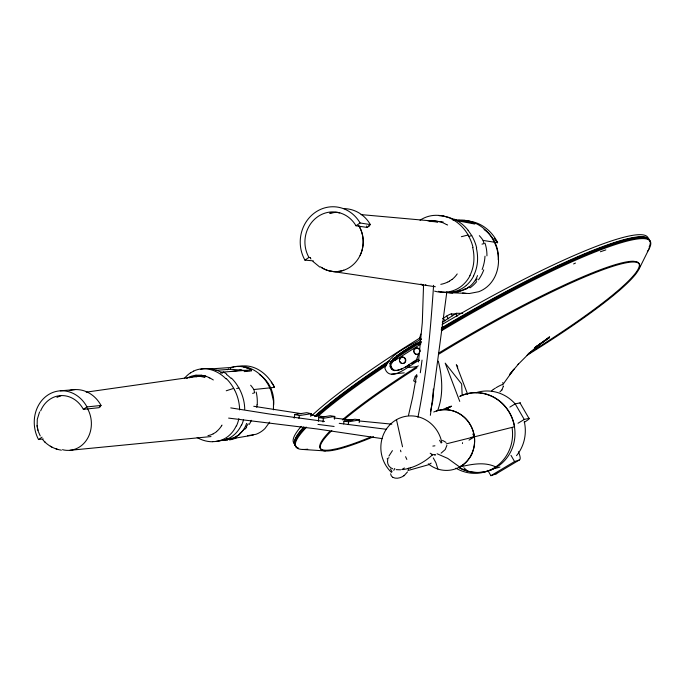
<?xml version="1.0" encoding="UTF-8"?>
<svg xmlns="http://www.w3.org/2000/svg" width="685" height="685" viewBox="0 0 685 685"><rect width="100%" height="100%" fill="white"/><g stroke="black" fill="none" stroke-linecap="round" stroke-linejoin="round"><path stroke-width="1.03" d="M423.561 284.78L422.302 322.532L418.475 361.997M443.709 216.118L448.367 217.256A38.788 36.716 -83.4 0 1 452.905 219.072L452.879 219.851L474.825 224.038L474.859 223.293L471.965 222.068L464.516 220.253A31.81 30.234 -82.1 0 0 458.625 220.142M221.032 373.385L221.101 372.229A36.673 33.12 83 0 0 216.999 370.362L211.4 368.873M215.852 370.328L230.545 369.249L230.639 367.494L210.578 368.915M251.463 371.022L251.523 369.909A35.158 31.981 83 0 0 247.576 368.119L243.517 366.946M433.596 285.328C430.582 329.528 426.789 373.847 417.91 417.311M503.312 386.494L503.364 386.015M408.388 469.473L408.457 468.138M446.877 445.378L445.233 449.548L441.106 453.145M318.371 421.301L318.79 417.585L330.238 415.744L334.785 416.437L334.477 419.177M322.995 422.011L323.406 418.287L334.785 416.437M503.329 386.408L501.882 389.996M273.452 409.827L273.478 400.973L271.046 390.835A40.312 36.656 82.8 0 0 264.752 379.558C257.885 370.628 246.257 364.343 234.835 366.792M343.656 423.895L343.964 421.112L354.941 419.211L359.497 419.905L359.188 422.645M348.288 424.606L348.596 421.823L359.497 419.905M430.36 415.315L446.86 291.759M387.778 459.438C386.674 463.308 388.909 467.598 392.753 468.805M416.703 374.524L412.704 397.094L408.448 415.615M294.19 418.175L294.841 414.493L306.769 412.695L311.255 413.731L310.767 416.446M298.908 418.312L299.405 415.547L311.255 413.731M420.83 343.99L394.586 360.67L395.108 359.419M421.181 339.554L419.417 338.998L420.787 334.04M457.614 368.025L457.554 366.21L456.296 364.737L467.744 394.483M430.505 411.531L432.851 400.263L433.34 389.063M418.415 354.376L416.728 359.154L419.288 360.19M417.293 375.937L415.307 376.176L413.637 380.903L416.18 381.939M437.664 410.478C443.64 394.723 442.313 377.238 438.323 361.183M39.576 411.942L37.281 419.263L37.118 426.121M639.139 268.845L649.594 247.79M393.789 470.338L394.774 468.463M388.943 456.039L392.419 450.644M40.62 410.914A27.794 24.292 82.9 0 1 61.162 395.587A27.794 24.292 82.9 0 1 83.373 409.356L99.025 407.686L101.046 405.46A32.067 28.119 82.9 0 0 69.228 390.596M394.586 360.67L399.304 355.121A36.562 34.61 82.8 0 1 403.182 352.261L401.521 353.135M269.71 422.08L264.984 428.527A28.094 25.602 82.6 0 1 255.976 434.29L247.508 435.72M407.507 471.905L404.27 475.493M194.96 376.853L195.987 375.2L200.816 375.192A17.313 14.942 60.1 0 1 201.236 375.166M238.774 366.621C254.212 362.827 268.297 374.344 274.479 387.385L253.929 389.525L254.589 392.753L252.645 393.404M246.66 427.234L245.281 429.007M477.197 278.975L475.733 280.859M370.38 224.594L360.087 222.985A34.909 32.323 -85.6 0 0 315.674 212.102A34.909 32.323 -85.6 0 0 304.936 260.129L308.944 257.432A29.763 27.563 -85.6 0 1 318.097 216.46A29.763 27.563 -85.6 0 1 355.977 225.759L367.46 227.48L370.38 224.594A34.31 31.835 -85.4 0 0 343.99 208.625M501.908 389.962L499.922 391.82M502.687 384.833L513.93 369.172L509.494 374.738L518.511 363.992L518.1 364.437L528.871 353.64M454.617 219.397L453.479 220.031A36.802 1.764 2.1 0 0 453.205 220.013M491.684 391.015A6.328 0.659 -30 0 1 491.796 390.707L491.924 390.596A4.821 0.505 -30 0 1 492.138 390.39L492.267 390.279A10.095 1.045 -30 0 1 492.541 390.065L493.106 389.637M222.24 373.222L223.456 372.049A37.684 33.514 82.4 0 1 226.35 373.804L226.761 374.113M402.814 469.61C413.945 467.898 424.409 462.444 432.56 454.729L432.218 455.046M449.403 406.993L448.136 408.123L450.773 406.299M527.09 355.275L539.352 344.589L537.776 345.899M528.032 354.436L540.782 343.339M399.278 354.873L401.41 353.229M399.441 354.753L400.357 354.017M239.45 434.333L239.219 434.521A23.016 20.892 81.7 0 1 238.5 435.078L237.995 435.412A21.423 19.377 83.8 0 1 237.635 435.66L235.786 436.705M451.912 279.429L449.934 280.85A23.299 22.014 -82.2 0 1 449.514 281.124M469.371 286.63L467.435 288.017A22.665 21.5 -82.2 0 1 467.024 288.274L466.442 288.616A24.352 23.17 -84.6 0 1 465.569 289.104L465.278 289.25A25.842 24.437 -77.7 0 1 457.905 291.493M534.651 348.391L549.61 336.832L535.31 347.329M400.468 353.914L402.489 352.492M239.699 434.418L236.094 436.756M392.882 477.359C396.461 479.269 400.922 477.865 404.039 475.655M469.456 286.835L465.432 289.395M403.902 475.758L404.398 475.39M493.294 389.5L493.294 389.5A5.223 0.539 -30 0 1 494.168 388.909L495.452 388.095M534.446 347.929L549.336 337.688L535.405 347.278M101.046 405.46L86.978 406.924A32.589 28.487 82.9 0 0 47.667 395.159A32.589 28.487 82.9 0 0 38.54 439.547L42.068 437.167M83.373 409.356L86.978 406.924M355.977 225.759L360.087 222.985M534.985 347.458L542.032 342.74M421.181 341.755C410.512 346.036 400.28 352.321 392.282 360.618C387.693 363.795 390.613 372.186 396.332 370.371M420.71 342.175C409.758 347.766 396.581 353.494 390.835 364.925C393.635 379.481 412.438 360.738 417.807 359.274M186.748 378.462L187.339 378.094M402.789 352.278L404.398 351.259M442.758 318.611A4.136 0.651 -30.1 0 1 443.349 318.217L446.671 316.093A4.136 0.651 -30.1 0 1 451.304 313.944L455.208 313.961A4.101 0.642 -30.1 0 1 455.422 314.038M442.279 322.267L456.321 313.302L462.709 313.345M404.287 351.328L405.991 350.249M405.777 350.369L410.777 347.209M396.709 357.664L419.263 343.305M411.95 363.478L417.011 360.276M410.64 347.286L412.618 346.071M420.522 339.503C407.78 347.012 390.536 353.46 384.842 368.102C390.167 384.619 411.788 362.887 419.117 360.55M411.531 346.738L411.651 346.858A32.931 31.227 83.7 0 1 419.246 343.262M528.289 353.58L532.356 351.045A184.239 23.187 -30.1 0 0 636.699 261.73L633.274 261.25A184.239 23.187 -30.1 0 0 563.053 285.628L554.285 289.755A184.239 23.187 -30.1 0 0 439.085 352.843M387.145 458.83L388.943 457.726M411.642 346.661L415.196 344.743A25.105 24.24 59.1 0 1 420.958 342.877M449.506 281.115L448.915 281.475A25.028 23.718 -84.5 0 1 448.024 281.98M401.718 469.61L404.415 467.966M509.846 407.113L515.197 403.85L519.983 402.9A13.229 1.173 -30 0 1 520.343 403.328M431.19 463.111L428.493 464.755L407.977 470.518M469.011 440.121L474.414 436.833L514.606 426.738A40.158 38.351 75.8 0 0 459.789 396.29M517.988 423.261L524.256 419.468L528.957 418.355L519.983 402.9M487.831 470.364L490.888 475.69L514.572 461.553L519.358 459.986A13.238 3.553 58.9 0 0 518.399 451.749M490.888 475.69L495.906 473.977L519.358 459.986M412.798 345.985L413.26 345.728M187.895 377.769L188.623 377.384A24.943 22.477 83.9 0 1 191.201 376.288M449.917 406.779L447.322 408.192L451.569 406.188L443.418 409.176M413.38 345.668L415.05 344.829A28.659 27.665 57 0 1 419.049 343.339A204.755 27.546 -30.1 0 1 421.189 341.986M405.409 367.365L409.416 365.088L408.508 365.165M213.172 433.81L215.056 432.732A21.988 19.788 84.1 0 0 215.432 432.483L215.938 432.124A23.615 21.329 82.1 0 0 216.683 431.576M573.585 263.939L575.468 263.066M402.609 368.658L397.411 370.234M600.377 251.772L605.831 249.897M445.55 408.483L449.745 407.113L447.588 407.815M226.238 390.775L233.713 388.378L234.441 389.748M236.659 388.566L238.868 387.856L239.587 389.217A41.52 36.682 80.3 0 1 243.055 397.985A38.882 34.635 80.2 0 1 244.742 409.245M232.121 367.528L233.893 366.972M407.601 468.677L408.132 468.531M410.092 467.949L410.632 467.804M482 244.134L484.021 243.603L483.071 240.426L497.644 242.713C492.155 231.222 480.998 222.086 468.052 221.058M469.662 236.137L471.734 235.614L472.53 237.044A43.977 41.032 -88.7 0 1 476.666 247.919M461.39 236.693L468.06 235.015L468.865 236.445M446.243 443.88L474.414 436.833A30.311 28.761 76.3 0 1 474.542 438.015A30.414 28.856 76.3 0 1 474.619 439.196A30.448 28.89 76.3 0 1 460.645 466.459M458.205 292.127L456.159 292.504M420.778 342.937L415.804 344.598A36.707 34.807 83.3 0 0 411.659 346.858M229.518 439.136L227.745 439.393M470.843 437.484L474.414 436.833L472.83 434.067M215.792 441.448L253.296 435.078M427.979 220.912L428.699 220.801M86.199 392.154L201.279 375.765M230.836 371.561L241.394 370.054A31.621 28.804 83 0 0 238.474 370.542M38.54 439.547L43.181 438.922M502.602 384.559L502.011 384.696A5.6 0.582 -30.1 0 1 501.822 384.756L501.163 385.021A6.807 0.711 -30 0 0 500.564 385.295L499.767 385.681A6.516 0.676 -30 0 0 497.687 386.768L497.096 387.111A5.608 0.582 -30 0 0 496.248 387.607M432.851 446.081L434.932 445.815M391.769 374.113L404.236 372.837M69.964 450.302L210.997 436.559M408.132 367.511L416.471 366.723M391.589 369.258L392.514 369.172M390.125 366.689L391.049 366.603M60.297 390.827L74.716 389.619M221.101 372.229L251.523 369.909M244.117 371.595L250.41 371.099M401.453 352.835L402.369 352.775M411.565 346.387L412.473 346.336M432.098 454.429L435.035 454.891M435.643 454.866L434.829 454.9M419.417 338.998L421.421 338.895M400.562 469.816L396.161 469.645M440.558 292.238L469.379 293.522L478.729 291.724A29.678 28.29 -83 0 0 488.722 285.337C499.108 275.079 500.915 258.493 495.675 245.273A42.581 40.483 -83.3 0 0 488.807 233.559C482.788 226.315 474.037 221.127 464.55 220.382M302.719 449.454L325.384 450.935M391.829 424.161L359.325 420.975M230.545 369.249L247.276 370.671M304.936 260.129L313.293 260.848M337.628 212.487L339.76 212.684M361.081 214.602L443.161 221.974M308.944 257.432L310.502 257.569M228.627 418.107L317.343 428.998L382.196 438.64M352.861 420.256L333.843 417.978M339.229 423.339L386.443 429.298M324.502 421.455L269 413.945L230.751 407.892M324.279 416.763L310.973 414.999M301.494 413.68L253.75 406.282M462.632 292.915L466.023 293.411M330.855 271.226L435.309 286.732M343.964 421.112L348.596 421.823M318.79 417.585L323.406 418.287M61.385 450.165C54.124 449.095 47.231 445.31 42.658 439.53M466.014 220.459L467.512 220.75M452.905 219.072L474.859 223.301M442.51 440.369L446.021 442.39M294.841 414.493L299.405 415.547M437.124 453.77L447.725 458.411L459.669 467.007C471.631 464.199 484.92 461.399 496.454 467.256A39.987 38.189 75.8 0 1 459.455 467.701M56.042 448.872L56.53 449.026M57.309 449.266L57.788 449.411M246.232 367.665L247.576 368.128M470.492 221.555L471.965 222.068M206.476 376.485L204.276 375.817A28.933 26.141 84.5 0 0 201.236 375.252M206.562 376.51L208.565 377.324M430.171 453.222L431.91 454.352M431.781 454.301L432.235 454.48M415.307 376.176L417.002 376.861M209.833 377.923L212.153 379.259A33.051 29.952 84.1 0 1 213.318 379.969M51.906 447.108L50.313 446.209M463.805 467.752L467.727 471.083M390.621 473.823L391.289 475.878L392.702 477.248M319.818 267.116L312.917 261.422M45.484 442.587L44.379 441.491M468.095 230.314L471.734 235.614M310.939 258.973L310.177 257.885M433.254 457.888L435.96 462.812L437.869 469.071M40.235 435.9L38.283 431.49L37.059 425.625M515.197 403.85L524.256 419.468M451.304 313.944L452.365 315.776M446.671 316.093L448.273 318.859M443.349 318.217L444.942 320.982M233.705 388.369L232.934 387.034A41.811 36.802 80.2 0 0 226.255 378.548M510.976 455.311L514.572 461.553M439.582 440.275L441.166 443.041M390.518 469.071L392.068 471.811M272.99 384.448L274.479 387.385M405.589 456.698L406.83 459.438M502.756 382.513L503.132 383.591M459.746 401.401L445.199 363.127L461.639 383.985L462.195 395.553M37.495 428.579L37.615 429.067M37.795 429.795L37.915 430.291M456.321 313.302L457.032 316.393M396.478 419.682L402.523 446.783M37.213 426.849L37.273 427.354M334.109 426.464A562.034 42.239 6.8 0 1 317.951 424.4M87.26 408.149A27.657 24.198 82.9 0 1 87.346 438.802A27.657 24.198 82.9 0 1 62.489 449.694M56.958 397.36A27.657 24.198 82.9 0 1 60.777 395.921M259.281 374.438A31.621 28.804 83 0 1 273.666 405.092M208.514 377.452A30.089 27.331 85.4 0 1 209.773 378.077M191.226 376.365A26.116 23.504 85.9 0 1 195.987 375.217M227.249 369.754A28.059 25.542 83.4 0 1 228.773 368.898M197.152 437.544A39.242 36.425 88 0 0 200.294 439.136A34.498 31.707 84.2 0 0 212.735 441.756M212.735 441.645A30.517 27.802 77.8 0 0 223.105 439.402A29.172 26.552 77.1 0 0 226.247 437.698A30.277 27.528 77.9 0 0 236.256 425.822M238.859 418.638A34.473 31.279 77.9 0 1 236.471 425.942M239.63 409.921A39.156 34.832 80.2 0 0 237.96 398.567A41.819 36.887 80.3 0 0 234.475 389.722M189.454 377.812A24.857 22.365 84.4 0 1 195.199 376.348A27.76 25.088 81.3 0 1 204.918 377.521M226.016 378.848A39.156 34.25 79.2 0 0 215.861 371.544A34.456 30.551 82 0 0 203.847 368.718A30.474 27.246 87.7 0 0 193.667 371.056M190.61 372.88A29.13 26.064 88.4 0 1 193.692 371.133M184.368 378.497A30.234 27.092 87.7 0 1 190.558 372.794M222 425.085A27.768 24.609 85.9 0 1 221.623 425.71M221.632 425.719A25.062 22.305 86.6 0 1 216.845 431.276M213.206 433.896A24.883 22.485 81.5 0 1 207.983 435.609M230.631 367.468A30.354 27.614 83.3 0 1 243.517 366.98M200.679 369.343A31.424 28.393 83.3 0 1 211.391 368.898M271.209 382.161A37.332 31.741 -75.5 0 1 272.938 384.602M218.729 440.738A30.294 27.631 77.8 0 0 228.31 438.52A28.967 26.398 77.1 0 0 231.436 436.833A30.063 27.366 77.9 0 0 241.385 425.034M243.552 419.657A34.233 31.09 77.9 0 1 241.6 425.154M196.073 376.93A24.677 22.237 84.5 0 1 200.645 375.911A27.563 24.934 81.3 0 1 205.714 375.979M231.453 378.103A41.802 36.802 80.2 0 1 238.808 387.881M226.538 374.524A39.687 34.541 78.1 0 1 231.145 378.505M246.634 423.381A27.066 24.112 85.6 0 1 244.074 428.827A24.42 21.86 86.3 0 1 239.39 434.247M235.82 436.782A24.249 22.023 81.1 0 1 228.37 438.734M228.379 438.794A27.083 24.497 84.3 0 1 226.461 438.845M250.642 385.227A40.655 35.997 79.9 0 1 253.904 389.551M256.19 392.051A47.162 38.6 -53.1 0 1 257.209 404.861M225.057 439.89A33.95 25.294 -74.3 0 1 224.158 439.753M227.617 440.198A30.14 22.365 -66.9 0 1 224.988 440.044M236.265 437.818A26.141 19.308 -63.6 0 1 229.424 439.881M244.776 428.485A26.544 18.452 -57.2 0 1 239.433 433.759M248.21 423.784A30.157 21.44 -58.9 0 1 246.198 426.841M251.404 420.307A33.976 27.297 -59 0 1 249.263 424.409M256.926 404.869A39.644 32.906 -56.6 0 1 256.764 407.318M99.659 405.64A29.018 25.456 82.9 0 1 100.327 406.813M368.573 225.87A31.048 28.813 -85.4 0 1 368.941 226.487M366.561 226.024A29.198 27.1 -85.4 0 1 367.46 227.48M495.683 240.041A43.66 38.951 -68.5 0 1 497.593 242.755M476.34 248.013A41.16 38.223 -89.2 0 1 477.436 262.055A36.236 34.062 -87.9 0 1 473.549 275.858M473.695 275.935A32.067 30.602 -89.4 0 1 466.271 285.44M466.288 285.465A30.662 29.309 -89.7 0 1 463.094 287.846A31.818 30.388 -88.7 0 1 447.134 292.504A36.271 34.661 -87.8 0 1 438.511 291.322M426.173 285.2A41.271 39.507 -79.6 0 1 425.539 284.712M457.905 291.519A28.65 27.169 -76.5 0 1 454.36 291.759M469.448 286.732A25.645 24.429 -85.2 0 0 475.33 280.096A28.633 27.126 -82 0 0 477.522 275.584M479.337 235.674A41.674 39.182 -86.4 0 1 483.096 240.349M485.006 243.158A49.585 41.211 -39 0 1 486.941 255.865M484.989 256.181A41.742 33.359 -49.2 0 1 482.146 269.522M483.738 269.856A35.783 30.722 -44.1 0 1 480.528 276.671A31.775 25.97 -47.8 0 1 478.49 279.814M476.674 281.595A27.563 21.954 -49.3 0 1 470.004 287.863M465.261 288.736A27.965 20.507 -48.6 0 1 458.239 291.527M456.21 292.067A31.801 23.941 -49.1 0 1 452.888 292.401M452.742 293.12A35.877 28.667 -60.1 0 1 447.099 292.409M446.937 292.829A41.931 33.488 -64.8 0 1 446.517 292.692M494.108 238.294A39.387 35.226 -67 0 1 495.555 240.152M454.643 219.328A41.965 39.319 -85.9 0 1 468.129 230.288M448.461 217.445A43.215 40.441 -86.3 0 1 468.12 234.972M468.84 236.462A44.302 41.306 -88.8 0 1 473.027 247.413M472.693 247.508A41.468 38.471 -89.2 0 1 473.797 261.653A36.511 34.293 -87.9 0 1 469.893 275.558M470.038 275.635A32.306 30.808 -89.5 0 1 462.563 285.208A30.893 29.506 -89.7 0 1 459.361 287.64A32.058 30.594 -88.8 0 1 443.298 292.332M443.298 292.384A36.545 34.901 -87.9 0 1 434.615 291.142M423.51 285.928A41.588 39.781 -79.8 0 1 420.941 283.984M429.76 221.529A29.421 27.837 89.7 0 1 437.638 222.317M420.051 220.202A32.041 30.063 -78.5 0 1 435.908 215.304A36.493 34.224 -79.3 0 1 448.401 217.607M447.69 282.049A26.561 25.011 -77.8 0 1 440.797 284.335M457.203 273.94A26.364 25.002 -85 0 1 451.989 279.54M439.051 215.698A33.496 31.69 -82.9 0 1 443.7 216.152M446.654 224.466A35.218 33.454 -79.5 0 1 447.605 225.031M446.569 224.637A33.24 31.262 -89.5 0 0 440.524 221.88L434.53 220.664A29.164 27.511 83.4 0 0 428.682 220.647M358.657 225.425A29.609 27.434 -85.5 0 1 355.113 262.783A29.609 27.434 -85.5 0 1 320.486 266.825M329.793 213.232A29.609 27.434 -85.5 0 1 339.452 212.667M359.12 226.247A29.609 27.417 -86 0 1 360.087 255.445M343.793 270.215A29.609 27.409 -84.6 0 1 321.539 267.561M422.028 360.13A530.729 277.656 -55.8 0 1 420.307 372.743M471.7 454.069A30.311 28.761 76.3 0 1 470.689 456.013A31.989 30.345 76.4 0 1 470.124 457.015A31.039 29.446 76.4 0 1 469.533 457.931M463.497 464.404A30.311 28.761 76.3 0 1 459.712 466.905M433.751 412.002A30.585 29.018 76.3 0 1 441.739 409.844A30.482 28.924 76.3 0 1 447.074 409.758A30.585 29.018 76.3 0 1 461.93 415.375A30.619 29.044 76.3 0 1 465.064 418.013A30.585 29.018 76.3 0 1 467.872 421.155A30.602 29.035 76.3 0 1 472.222 428.579A30.585 29.018 76.3 0 1 474.414 436.833M455.148 411.625A30.482 28.924 76.3 0 1 461.887 415.35M467.804 421.112A30.482 28.924 76.3 0 1 471.597 454.146M469.525 457.931A30.414 28.856 76.3 0 1 428.288 463.848M461.613 465.834A30.619 29.053 76.3 0 0 462.546 465.183A30.56 28.993 76.3 0 0 463.454 464.498M470.681 456.073A32.46 30.791 76.5 0 0 471.203 455.114A32.238 30.577 76.5 0 0 471.691 454.129M436.371 411.009A30.619 29.044 76.3 0 1 441.739 409.844A30.602 29.035 76.3 0 1 455.191 411.634M461.93 415.375A30.371 28.821 76.3 0 1 467.838 421.112M460.089 396.332A39.995 38.197 75.8 0 1 514.992 433.879A39.995 38.197 75.8 0 1 459.464 467.872M499.964 467.067A39.062 37.401 75.6 0 1 493.517 468.574M476.041 392.702A39.062 37.401 75.6 0 1 515.146 403.859M524.282 421.617A39.062 37.401 75.6 0 1 516.516 455.653M512.08 427.723A40.227 38.394 75.9 0 1 496.419 466.399A40.227 38.394 75.9 0 1 455.893 468.172M295.158 445.541A204.798 27.657 -30.1 0 1 304.003 427.346M314.954 416.6A204.798 27.657 -30.1 0 1 388.994 361.423M392.436 359.163A204.798 27.657 -30.1 0 1 420.633 341.19M441.637 328.423A204.798 27.657 -30.1 0 1 649.817 241.129M370.842 436.987A184.239 23.187 -30.1 0 1 336.583 448.761L330.906 449.857A184.239 23.187 -30.1 0 1 329.862 431.267M342.303 419.888A184.239 23.187 -30.1 0 1 418.287 365.816M296.382 446.44A204.798 27.708 -30.1 0 1 303.789 426.96M314.732 416.215A204.798 27.708 -30.1 0 1 389.679 360.413M396.461 355.977A204.798 27.708 -30.1 0 1 416.763 343.048M441.397 328.012A204.798 27.708 -30.1 0 1 649.603 240.769M441.568 330.727A204.832 27.443 -30.1 0 1 647.351 251.609M307.711 449.197A204.832 27.443 -30.1 0 1 306.572 427.14M318.268 416.06A204.832 27.443 -30.1 0 1 386.16 365.61M389.585 363.341A204.832 27.443 -30.1 0 1 394.791 359.916M438.409 354.402A184.231 23.084 -30.1 0 1 633.539 262.021A184.231 23.084 -30.1 0 1 527.57 354.941M373.565 436.713A184.231 23.084 -30.1 0 1 331.848 430.548M344.033 419.631A184.231 23.084 -30.1 0 1 416.985 367.785M396.683 357.638A32.863 31.09 83.1 0 1 403.208 352.296M395.254 359.531A25.011 23.478 72.1 0 1 399.389 355.018M294.858 444.085A204.695 27.999 -30.1 0 1 301.203 426.387M312.548 414.922A204.695 27.999 -30.1 0 1 420.522 337.602M442.133 324.493A204.695 27.999 -30.1 0 1 648.036 237.815M441.166 329.827A204.755 27.546 -30.1 0 1 649.089 247.114M298.591 448.144A204.755 27.546 -30.1 0 1 305.313 427.209M316.47 416.446A204.755 27.546 -30.1 0 1 387.667 363.452M390.27 361.731A204.755 27.546 -30.1 0 1 396.452 357.681M396.512 357.741A28.564 26.998 66.1 0 1 399.483 354.813M399.869 359.377A3.211 3.031 85.3 0 1 404.475 357.656A3.211 3.031 85.3 0 1 404.664 362.844A3.211 3.031 85.3 0 1 399.946 361.406M419.562 353.143A3.228 3.048 86.2 0 1 414.348 352.518M414.074 351.405A3.228 3.048 86.2 0 1 414.074 350.951M414.442 349.633A3.228 3.048 86.2 0 1 420.162 351.439M462.546 442.681A19.052 18.067 76.3 0 1 462.444 443.572M528.957 418.355A13.246 1.027 -30 0 1 524.282 422.354M496.779 472.719A13.169 3.75 59 0 1 495.906 473.977M391.486 472.402A32.615 30.714 76.7 0 1 396.058 419.931A32.615 30.714 76.7 0 1 441.842 442.63M400.956 451.766A2.723 2.56 76.8 0 1 400.597 450.182M330.033 213.146A29.609 27.451 -86.5 0 1 339.392 212.658M484.047 229.535A33.411 31.81 -82.5 0 1 498.209 259.82M399.68 358.906A3.219 3.031 85.3 0 0 402.634 363.538A3.219 3.031 85.3 0 0 404.929 358.555A3.219 3.031 85.3 0 0 399.68 358.906M414.117 349.59A3.228 3.048 86.2 0 0 416.763 354.445A3.228 3.048 86.2 0 0 419.4 349.624A3.228 3.048 86.2 0 0 414.117 349.59"/></g></svg>
